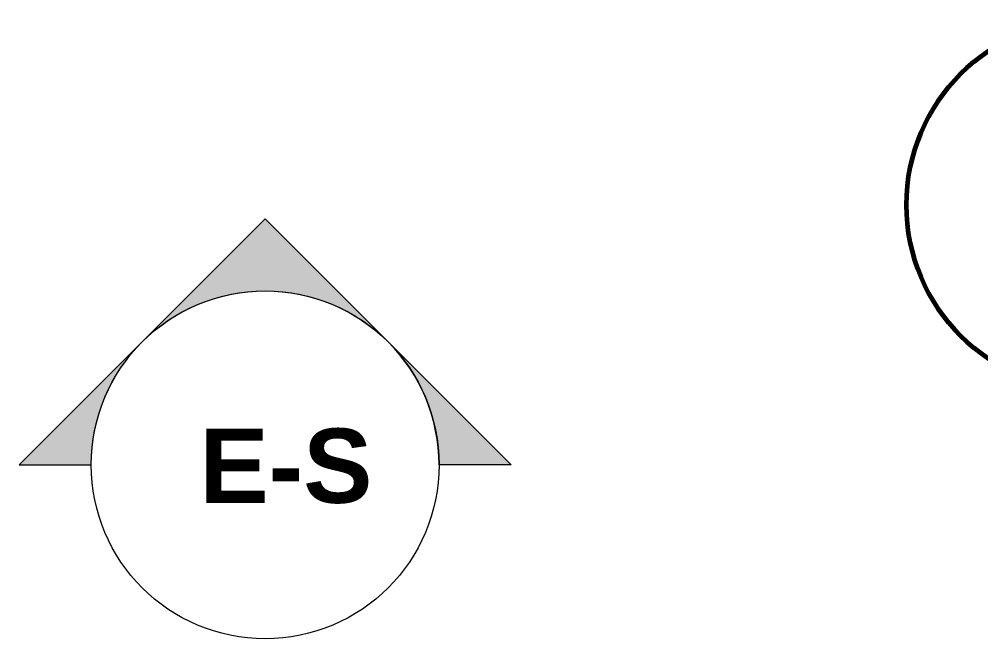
# Model space of a CAD drawing. Header units: inches. Extents: x -19 to 5698, y -728 to 92.
# Drawn here: x 311.93 to 314.52, y 0.381 to 2.05 of the extents above; entities that cross this region are included whole.
import ezdxf

# ---------------------------------------------------------------- set-up
doc = ezdxf.new("R2010")
doc.units = ezdxf.units.IN
doc.header["$MEASUREMENT"] = 0
doc.layers.add('02 _ ARQ _ ALB _ Ejes Generales', color=251, linetype='Continuous')
doc.layers.add('Marcador - Alzados', color=7, linetype='Continuous')
doc.styles.add('Estilo_Generado_1', font='swisseb.ttf')

msp = doc.modelspace()

# ---------------------------------------------------------------- hatches: boundary and pattern name
at = {"layer": 'Marcador - Alzados', "linetype": 'Continuous', "lineweight": 13}
for points in [[(312.2608, 1.1812, -0.414214), (312.9233, 1.1812), (312.5921, 1.5124)], [(311.9296, 0.8499), (312.1236, 0.8499, -0.198912), (312.2608, 1.1812)], [(313.2546, 0.8499), (312.9233, 1.1812, -0.198912), (313.0605, 0.8499)]]:
    msp.add_hatch(color=7, dxfattribs=at).paths.add_polyline_path(points)

# ---------------------------------------------------------------- linework, layer by layer
at = {"layer": '02 _ ARQ _ ALB _ Ejes Generales', "color": 7, "linetype": 'Continuous', "lineweight": 60}
msp.add_circle((314.82, 1.55), 0.5, dxfattribs=at)
at = {"layer": 'Marcador - Alzados', "color": 7, "linetype": 'Continuous', "lineweight": 13, "flags": 128}
for points in [[(312.2608, 1.1812, -0.414214), (312.9233, 1.1812), (312.5921, 1.5124)], [(311.9296, 0.8499), (312.1236, 0.8499, -0.198912), (312.2608, 1.1812)], [(313.2546, 0.8499), (313.0605, 0.8499, 0.198912), (312.9233, 1.1812)]]:
    msp.add_lwpolyline(points, format="xyb", close=True, dxfattribs=at)
at = {"layer": 'Marcador - Alzados', "color": 7, "linetype": 'Continuous', "lineweight": 13}
msp.add_circle((312.5921, 0.8499), 0.4685, dxfattribs=at)

# ---------------------------------------------------------------- texts
at = {"layer": 'Marcador - Alzados', "color": 5, "lineweight": 35, "insert": (312.881, 0.7447), "char_height": 0.2, "attachment_point": 9, "style": 'Estilo_Generado_1'}
msp.add_mtext('\\A1;{\\pqr;\\pt0;\\fSwis721 Ex BT|b1|i0|c0|p34;E-S}', dxfattribs=at)

doc.saveas('drawing.dxf')
